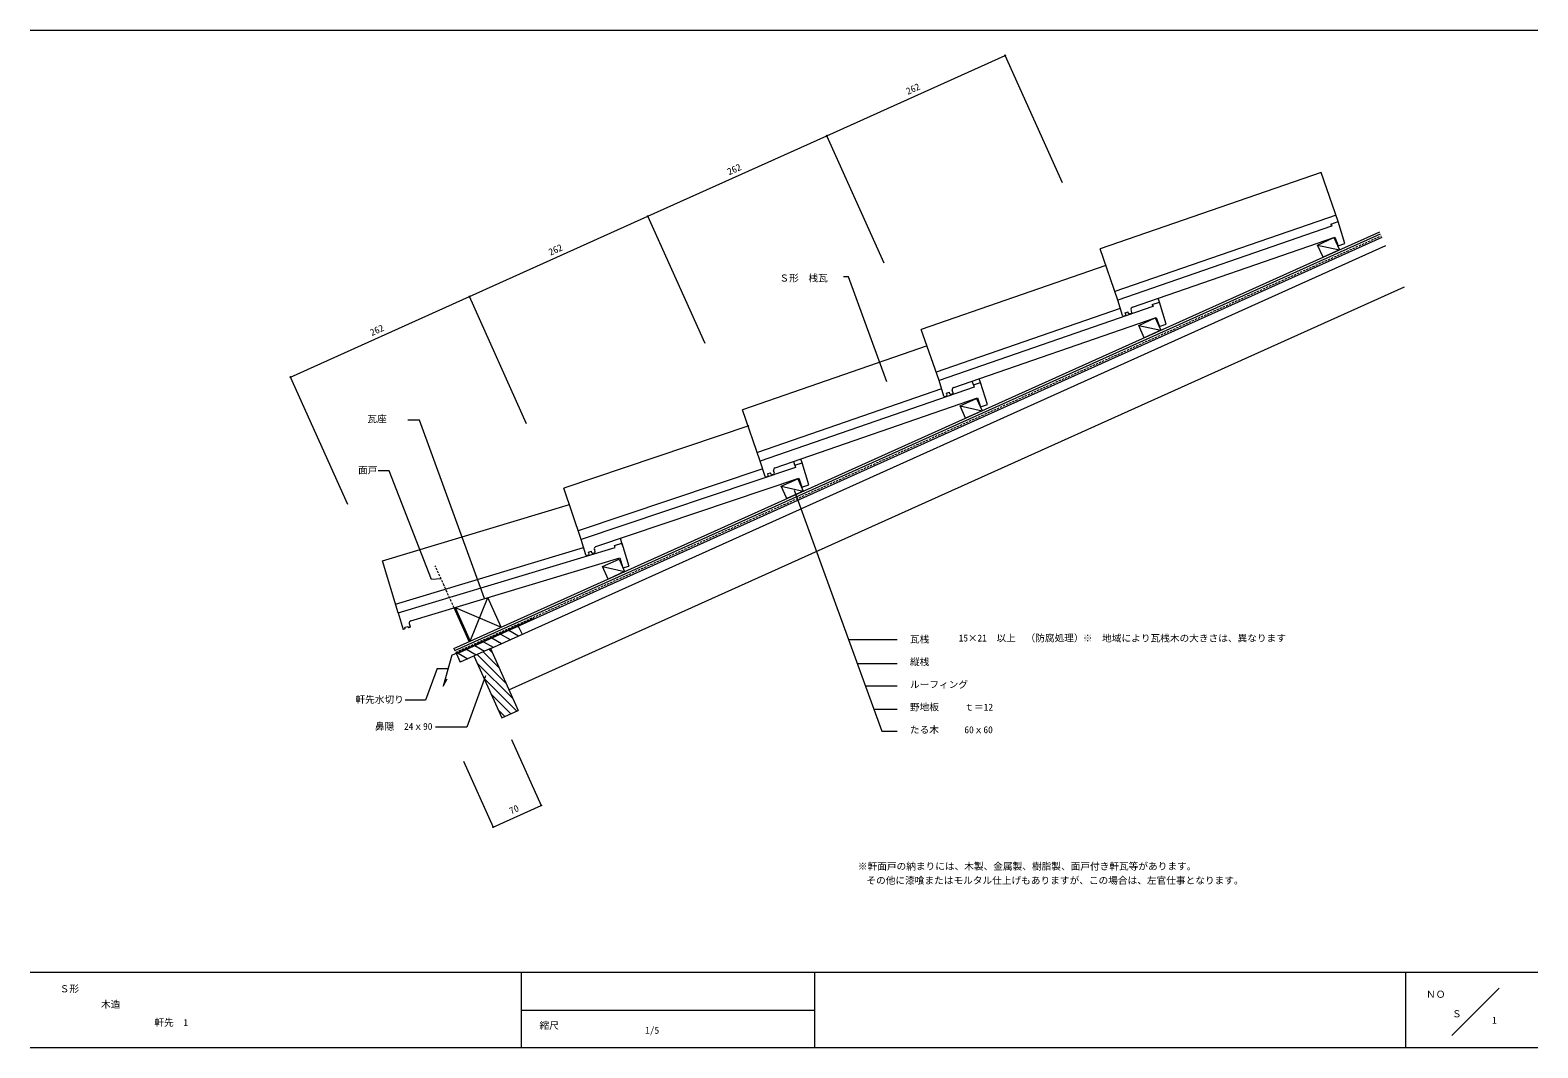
# Model space of a CAD drawing. Units: millimetres, scale not verified, with parts at other scales. Extents: x -203 to 197, y -138 to 132.
import ezdxf
from ezdxf.enums import TextEntityAlignment as Align

# ---------------------------------------------------------------- set-up
doc = ezdxf.new("R2010")
doc.units = ezdxf.units.MM
doc.header["$LTSCALE"] = 0.5
doc.header["$PDMODE"] = 32
doc.header["$PDSIZE"] = 0.25
doc.linetypes.add('DASHED1', pattern=[1.8, 1.2, -0.6])
for name, color, linetype, lineweight in [('0-0', 5, 'Continuous', 18), ('1-0', 7, 'Continuous', 18), ('1-1', 3, 'Continuous', 18), ('1-2', 3, 'Continuous', 18), ('1-3', 7, 'Continuous', 18)]:
    doc.layers.add(name, color=color, linetype=linetype, lineweight=lineweight)
doc.layers.add('1-F', color=7, linetype='Continuous')
doc.styles.add('ＭＳ ゴシック', font='')
doc.styles.get('ＭＳ ゴシック').set_extended_font_data('MS Gothic')

msp = doc.modelspace()

# ---------------------------------------------------------------- linework, layer by layer
at = {"layer": '0-0'}
for p, q in [((-203.2432, 131.6351), (196.7568, 131.6351)), ((196.7568, -118.3649), (-203.2433, -118.3649)), ((-72.973, -118.3649), (-72.973, -138.3649)), ((4.8649, -118.3649), (4.8649, -138.3649)), ((161.7568, -138.3649), (161.7568, -118.3649)), ((186.4865, -122.5541), (173.9189, -135.1216)), ((-72.973, -128.3649), (4.8649, -128.3649)), ((196.7568, -138.3649), (-203.2432, -138.3649))]:
    msp.add_line(p, q, dxfattribs=at)
at = {"layer": '1-0'}
for p, q in [((-90.5632, -32.9271), (155.0414, 77.5949)), ((-90.1528, -33.839), (155.4517, 76.683)), ((139.7891, 71.3894), (154.7951, 78.1421)), ((142.6642, 76.6308), (144.1415, 73.3479)), ((-80.8566, -32.2875), (156.4366, 74.4944)), ((139.7642, 71.3781), (138.304, 74.623)), ((139.7642, 71.3782), (138.3041, 74.623)), ((138.3041, 74.623), (144.1415, 73.3479)), ((-90.8094, -32.3799), (139.7891, 71.3894)), ((-76.2186, -43.3595), (161.361, 63.5513)), ((92.3443, 50.0392), (90.8841, 53.2841)), ((90.8841, 53.2841), (96.7215, 52.009)), ((43.4642, 31.9451), (47.8243, 33.953)), ((44.9244, 28.7002), (43.4642, 31.9451)), ((44.9244, 28.7002), (43.4642, 31.9451)), ((43.4642, 31.9451), (49.3016, 30.67)), ((-0.33, 16.1919), (-0.6358, 17.21)), ((-3.9728, 10.6442), (1.8817, 9.331)), ((-51.3927, -10.6948), (-45.5382, -12.0079)), ((-94.2329, -13.9293), (-96.7809, -14.0792)), ((-86.4859, -30.4344), (-81.8026, -18.91)), ((-78.2786, -26.7411), (-81.8026, -18.91)), ((-90.4967, -21.5215), (-86.4859, -30.4344)), ((-90.4967, -21.5215), (-78.2786, -26.7411)), ((-91.3515, -34.2046), (-69.5613, -24.399)), ((-76.2361, -27.5765), (-73.6743, -29.0555)), ((-73.9882, -26.5649), (-73.5821, -26.7994)), ((-73.7382, -26.4525), (-72.7533, -28.6411)), ((-85.2278, -31.6228), (-82.666, -33.1018)), ((-82.9798, -30.6112), (-80.4181, -32.0902)), ((-80.7319, -29.5996), (-78.1702, -31.0787)), ((-78.484, -28.5881), (-75.9222, -30.0671)), ((-90.8094, -32.3799), (-90.5632, -32.9271)), ((-90.1528, -33.839), (-89.1679, -36.0276)), ((-89.7236, -33.6459), (-87.1619, -35.1249)), ((-81.143, -32.4164), (-89.1679, -36.0276)), ((-87.4757, -32.6343), (-84.9139, -34.1134)), ((-85.5202, -34.3862), (-78.1337, -50.8008)), ((-84.6534, -33.9961), (-76.9785, -41.671)), ((-83.0928, -33.2939), (-78.8298, -37.5569)), ((-81.5323, -32.5916), (-80.6811, -33.4429)), ((-81.143, -32.4164), (-80.8566, -32.2875)), ((-81.143, -32.4164), (-73.7564, -48.831)), ((-95.2929, -37.728), (-92.3566, -37.728)), ((-84.6973, -36.2149), (-75.1271, -45.7851)), ((-82.846, -40.3289), (-74.1616, -49.0133)), ((-80.9947, -44.443), (-75.7221, -49.7156)), ((-79.1433, -48.557), (-77.2826, -50.4178)), ((-78.1337, -50.8008), (-73.7564, -48.831))]:
    msp.add_line(p, q, dxfattribs=at)
at = {"layer": '1-0', "color": 3, "linetype": 'DASHED1'}
for p, q in [((-90.3394, -33.4243), (155.2651, 77.0977)), ((-93.4289, -15.7161), (-95.7642, -10.5266))]:
    msp.add_line(p, q, dxfattribs=at)
at = {"layer": '1-0', "color": 3}
msp.add_line((-86.7518, -30.5541), (-90.7675, -21.6303), dxfattribs=at)
at = {"layer": '1-0'}
for points in [[(138.304, 74.623), (142.6641, 76.6309), (144.1414, 73.3479), (139.7864, 71.3882), (139.7642, 71.3782)], [(142.6642, 76.6308), (144.1415, 73.3479), (139.7642, 71.3782)], [(92.3443, 50.0392), (90.8841, 53.284), (95.2156, 55.2788)], [(95.2442, 55.2919), (96.7215, 52.009), (92.3443, 50.0392)], [(95.2442, 55.2919), (96.7215, 52.009), (92.3443, 50.0392)], [(95.2442, 55.2919), (96.7215, 52.0089), (92.3443, 50.0392)], [(47.8243, 33.9529), (49.3016, 30.67), (44.9244, 28.7002)], [(47.8243, 33.9529), (49.3016, 30.67), (44.9244, 28.7002)], [(-96.7809, -14.0792), (-108.0107, 14.6802), (-110.8867, 14.6802)], [(-91.3515, -34.2046), (-93.6974, -42.4284), (-92.5928, -40.4842)], [(-95.2929, -37.728), (-98.3617, -46.1594), (-103.7857, -46.1594)]]:
    msp.add_lwpolyline(points, dxfattribs=at)
for points in [[(-2.4955, 7.3613), (-3.9728, 10.6442), (0.4044, 12.6139), (1.8817, 9.331)], [(-49.9154, -13.9777), (-51.3927, -10.6948), (-47.0155, -8.725), (-45.5382, -12.0079)]]:
    msp.add_lwpolyline(points, close=True, dxfattribs=at)
at = {"layer": '1-0', "color": 3, "linetype": 'DASHED1'}
msp.add_lwpolyline([(-90.7675, -21.6303), (-93.3871, -15.8089), (-93.4289, -15.7161)], dxfattribs=at)
at = {"layer": '1-1', "color": 7}
for p, q in [((-109.7424, -9.1346), (-60.1757, 5.7544)), ((-46.2585, -4.4742), (-46.6472, -3.1802)), ((-106.2902, -20.6273), (-56.4185, -5.6467)), ((-105.5997, -22.9258), (-109.7424, -9.1346))]:
    msp.add_line(p, q, dxfattribs=at)
at = {"layer": '1-1'}
for p, q in [((-48.174, -5.0496), (-46.2585, -4.4742)), ((-46.2585, -4.4742), (-44.4385, -10.5333)), ((-46.0859, -5.0489), (-46.2585, -4.4742)), ((-45.9918, -10.9999), (-44.4385, -10.5333)), ((-105.5997, -22.9258), (-104.2764, -27.3313)), ((-103.8933, -27.2163), (-104.2764, -27.3313)), ((-103.8155, -26.7798), (-103.0494, -26.5497)), ((-103.7593, -26.9672), (-103.8155, -26.7798)), ((-102.9931, -26.737), (-103.0494, -26.5497)), ((-102.5525, -26.8135), (-102.744, -26.871)), ((-102.6486, -25.7982), (-102.4185, -26.5644))]:
    msp.add_line(p, q, dxfattribs=at)
for points in [[(-105.5997, -22.9258), (-48.0014, -5.6242), (-48.174, -5.0496)], [(-102.2466, -25.051), (-46.7762, -8.3886), (-45.9918, -10.9999)]]:
    msp.add_lwpolyline(points, dxfattribs=at)
for centre, radius, start, end in [((-103.9508, -27.0247), 0.2, 286.71996, 16.71655), ((-102.8015, -26.6795), 0.2, 196.71996, 286.71758), ((-102.074, -25.6256), 0.6, 106.7195, 196.7187), ((-102.61, -26.6219), 0.2, 286.72098, 16.71758)]:
    msp.add_arc(centre, radius, start, end, dxfattribs=at)
at = {"layer": '1-2', "color": 7}
for p, q in [((139.2488, 93.885), (80.6072, 73.5956)), ((143.761, 80.8436), (139.2488, 93.885)), ((143.2279, 82.5638), (84.5308, 62.2552)), ((85.3156, 59.9871), (80.6072, 73.5956)), ((82.1312, 69.1908), (33.1872, 52.2566)), ((96.3411, 59.5046), (95.9942, 60.5073)), ((85.9853, 57.8263), (37.1109, 40.9162)), ((37.8957, 38.6481), (33.1872, 52.2566)), ((34.7113, 47.8518), (-14.2327, 30.9177)), ((38.5654, 36.4873), (-10.309, 19.5773)), ((47.0301, 37.5113), (46.7158, 38.5253)), ((48.9212, 38.1656), (48.5742, 39.1683)), ((-9.5243, 17.3092), (-14.2327, 30.9177)), ((-12.5986, 26.6259), (-61.648, 10.1331)), ((1.5667, 16.8297), (1.2226, 17.853)), ((-8.8578, 15.2235), (-57.8234, -1.2411)), ((-57.0585, -3.5159), (-61.648, 10.1331))]:
    msp.add_line(p, q, dxfattribs=at)
at = {"layer": '1-2'}
for p, q in [((141.8699, 80.1893), (143.761, 80.8436)), ((141.8699, 80.1893), (142.0477, 79.6159)), ((141.9298, 80.2088), (142.1024, 79.6339)), ((145.5678, 75.014), (143.761, 80.8436)), ((142.0477, 79.6159), (85.3156, 59.9871)), ((89.2114, 58.1605), (142.9362, 76.7488)), ((142.9362, 76.7488), (143.7563, 74.3786)), ((143.7536, 74.3863), (145.5678, 75.014)), ((94.6277, 58.2769), (37.8957, 38.6481)), ((86.5792, 55.9099), (85.3156, 59.9871)), ((87.2927, 56.6479), (88.0491, 56.9097)), ((87.434, 56.1918), (87.2927, 56.6479)), ((88.1866, 56.466), (88.0491, 56.9097)), ((88.9158, 56.4998), (88.4431, 56.3362)), ((89.0414, 56.748), (88.8345, 57.4159)), ((94.45, 58.8503), (96.3411, 59.5046)), ((94.45, 58.8503), (94.6277, 58.2769)), ((94.5098, 58.8698), (94.6825, 58.2949)), ((98.1478, 53.675), (96.3411, 59.5046)), ((41.7914, 36.8216), (95.5163, 55.4098)), ((86.8356, 55.7801), (87.3084, 55.9436)), ((95.5163, 55.4098), (96.3363, 53.0397)), ((96.3337, 53.0473), (98.1478, 53.675)), ((47.2078, 36.9379), (-9.5243, 17.3092)), ((39.1593, 34.5709), (37.8957, 38.6481)), ((41.6215, 35.409), (41.4145, 36.0769)), ((47.0301, 37.5113), (48.9212, 38.1656)), ((47.0301, 37.5113), (47.2078, 36.9379)), ((50.7279, 32.336), (48.9212, 38.1656)), ((-5.6285, 15.4826), (48.0964, 34.0709)), ((39.4157, 34.4411), (39.8885, 34.6047)), ((39.8728, 35.309), (40.6292, 35.5707)), ((40.0141, 34.8529), (39.8728, 35.309)), ((40.7667, 35.1271), (40.6292, 35.5707)), ((41.4959, 35.1608), (41.0231, 34.9972)), ((48.0964, 34.0709), (48.9164, 31.7007)), ((48.9138, 31.7084), (50.7279, 32.336)), ((-8.2606, 13.2319), (-9.5243, 17.3092)), ((-0.33, 16.1919), (1.5667, 16.8297)), ((-0.33, 16.1919), (-0.1573, 15.617)), ((3.3225, 10.9846), (1.5667, 16.8297)), ((-0.1573, 15.617), (-57.0585, -3.5159)), ((-53.1788, -5.3764), (0.7062, 12.7423)), ((-8.0042, 13.1021), (-7.5314, 13.2657)), ((-7.5471, 13.97), (-6.7908, 14.2317)), ((-7.4058, 13.5139), (-7.5471, 13.97)), ((-6.6532, 13.7881), (-6.7908, 14.2317)), ((-5.924, 13.8219), (-6.3968, 13.6583)), ((-5.7984, 14.0701), (-6.0054, 14.738)), ((0.7062, 12.7423), (1.5055, 10.3651)), ((1.5029, 10.3727), (3.3225, 10.9846)), ((-55.8305, -7.604), (-57.0585, -3.5159)), ((-55.5752, -7.7361), (-55.1011, -7.5766)), ((-55.1106, -6.8722), (-54.352, -6.6171)), ((-54.9733, -7.3295), (-55.1106, -6.8722)), ((-54.2183, -7.0619), (-54.352, -6.6171)), ((-53.4889, -7.0345), (-53.963, -7.194)), ((-53.3611, -6.7874), (-53.5622, -6.1178))]:
    msp.add_line(p, q, dxfattribs=at)
for centre, radius, start, end in [((87.243, 56.1326), 0.2, 289.08401, 17.21758), ((88.3777, 56.5252), 0.2, 197.21756, 289.0885), ((89.4076, 57.5935), 0.6, 109.08588, 197.21983), ((88.8504, 56.6888), 0.2, 289.0885, 17.21996), ((86.7702, 55.9691), 0.2, 197.21655, 289.08514), ((41.9876, 36.2545), 0.6, 109.08588, 197.21983), ((39.3503, 34.6301), 0.2, 197.21655, 289.08514), ((39.8231, 34.7937), 0.2, 289.08401, 17.21758), ((40.9577, 35.1862), 0.2, 197.21756, 289.0885), ((41.4305, 35.3498), 0.2, 289.0885, 17.21996), ((-8.0696, 13.2912), 0.2, 197.21655, 289.08514), ((-7.5968, 13.4547), 0.2, 289.08401, 17.21758), ((-6.4622, 13.8473), 0.2, 197.21756, 289.0885), ((-5.4323, 14.9156), 0.6, 109.08588, 197.21983), ((-5.9895, 14.0109), 0.2, 289.0885, 17.21996), ((-55.639, -7.5465), 0.2, 196.71655, 288.58514), ((-55.1648, -7.3871), 0.2, 288.58401, 16.71758), ((-54.0268, -7.0044), 0.2, 196.71756, 288.5885), ((-52.9876, -5.9451), 0.6, 108.58588, 196.71983), ((-53.5526, -6.845), 0.2, 288.5885, 16.71996)]:
    msp.add_arc(centre, radius, start, end, dxfattribs=at)
at = {"layer": '1-3'}
for p, q in [((70.6675, 91.1517), (55.4661, 124.9327)), ((-39.3888, 82.248), (8.0901, 103.6135)), ((-24.1873, 48.4671), (-39.3888, 82.248)), ((-134.1655, 39.5985), (-86.7259, 60.9463)), ((-118.9641, 5.8175), (-134.1655, 39.5985)), ((-99.9772, 28.1475), (-103.0731, 28.1475)), ((-82.7465, -19.1935), (-99.9772, 28.1475)), ((26.7568, -30.089), (13.8657, -30.089)), ((26.7568, -36.4884), (16.1949, -36.4884)), ((26.7568, -42.4307), (18.3577, -42.4307)), ((26.7568, -48.6016), (20.6037, -48.6016)), ((-75.5277, -56.5918), (-67.6764, -74.0391)), ((-88.2946, -62.3369), (-80.4433, -79.7842)), ((-80.4433, -79.7842), (-67.6764, -74.0391))]:
    msp.add_line(p, q, dxfattribs=at)
for points in [[(23.2915, 69.8326), (8.0901, 103.6135), (55.4661, 124.9327)], [(-71.5244, 27.1654), (-86.7259, 60.9463), (-39.3888, 82.248)], [(24.0019, 38.334), (13.8555, 66.2109), (12.5816, 66.2109)], [(-0.5792, 9.5979), (22.7046, -54.3737), (26.7568, -54.3737)], [(-82.4272, -39.7058), (-87.3772, -53.3057), (-95.6819, -53.3057)]]:
    msp.add_lwpolyline(points, dxfattribs=at)
for p in [(55.4661, 124.9327), (8.0901, 103.6135), (-39.3888, 82.248), (-86.7259, 60.9463), (-134.1655, 39.5985), (-67.6764, -74.0391), (-80.4433, -79.7842)]:
    msp.add_point(p, dxfattribs=at)

# ---------------------------------------------------------------- texts
at = {"layer": '0-0', "color": 7, "style": 'ＭＳ ゴシック'}
for s, p in [('Ｓ形', (-195.4054, -124.1757)), ('ＮＯ', (167.1021, -125.6345)), ('木造', (-184.4438, -128.2884)), ('軒先\u30001', (-170.2781, -133.1048)), ('縮尺', (-68.1081, -133.9054)), ('Ｓ', (173.9788, -130.8109)), ('1', (184.581, -132.525))]:
    msp.add_text(s, height=1.833, dxfattribs=at).set_placement(p, align=Align.BOTTOM_LEFT)
at = {"layer": '1-0', "style": 'ＭＳ ゴシック'}
msp.add_text('1/5', height=1.833, dxfattribs=at).set_placement((-40.0932, -135.1819), align=Align.BOTTOM_LEFT)
at = {"layer": '1-3', "style": 'ＭＳ ゴシック'}
for s, p in [('262', (29.863, 113.9596)), ('262', (-17.5644, 92.6173)), ('262', (-64.9724, 71.2837)), ('262', (-112.3607, 49.9589)), ('70', (-75.4049, -76.9687))]:
    msp.add_text(s, height=1.833, rotation=24.228, dxfattribs=at).set_placement(p, align=Align.BOTTOM_LEFT)
for s, p in [('Ｓ形\u3000桟瓦', (-4.4485, 64.3801)), ('瓦座', (-113.7827, 27.0311)), ('面戸', (-116.2277, 13.4477)), ('瓦桟', (30.1732, -31.44)), ('15×21\u3000以上\u3000（防腐処理）', (43.0942, -31.1111)), ('※\u3000地域により瓦桟木の大きさは、異なります', (76.035, -31.1517)), ('縦桟', (30.1732, -37.44)), ('ルーフィング', (30.1732, -43.44)), ('軒先水切り', (-116.9436, -47.417)), ('野地板', (30.1732, -49.44)), ('ｔ＝12', (44.6064, -49.44)), ('鼻隠\u300024ｘ90', (-111.7667, -54.5524)), ('たる木', (30.1732, -55.44)), ('60ｘ60', (44.6064, -55.44))]:
    msp.add_text(s, height=1.833, dxfattribs=at).set_placement(p, align=Align.BOTTOM_LEFT)
at = {"layer": '1-F', "style": 'ＭＳ ゴシック'}
for s, p in [('※軒面戸の納まりには、木製、金属製、樹脂製、面戸付き軒瓦等があります。', (16.3502, -91.6686)), ('その他に漆喰またはモルタル仕上げもありますが、この場合は、左官仕事となります。', (18.6188, -95.4239))]:
    msp.add_text(s, height=1.833, dxfattribs=at).set_placement(p, align=Align.BOTTOM_LEFT)

doc.saveas('drawing.dxf')
